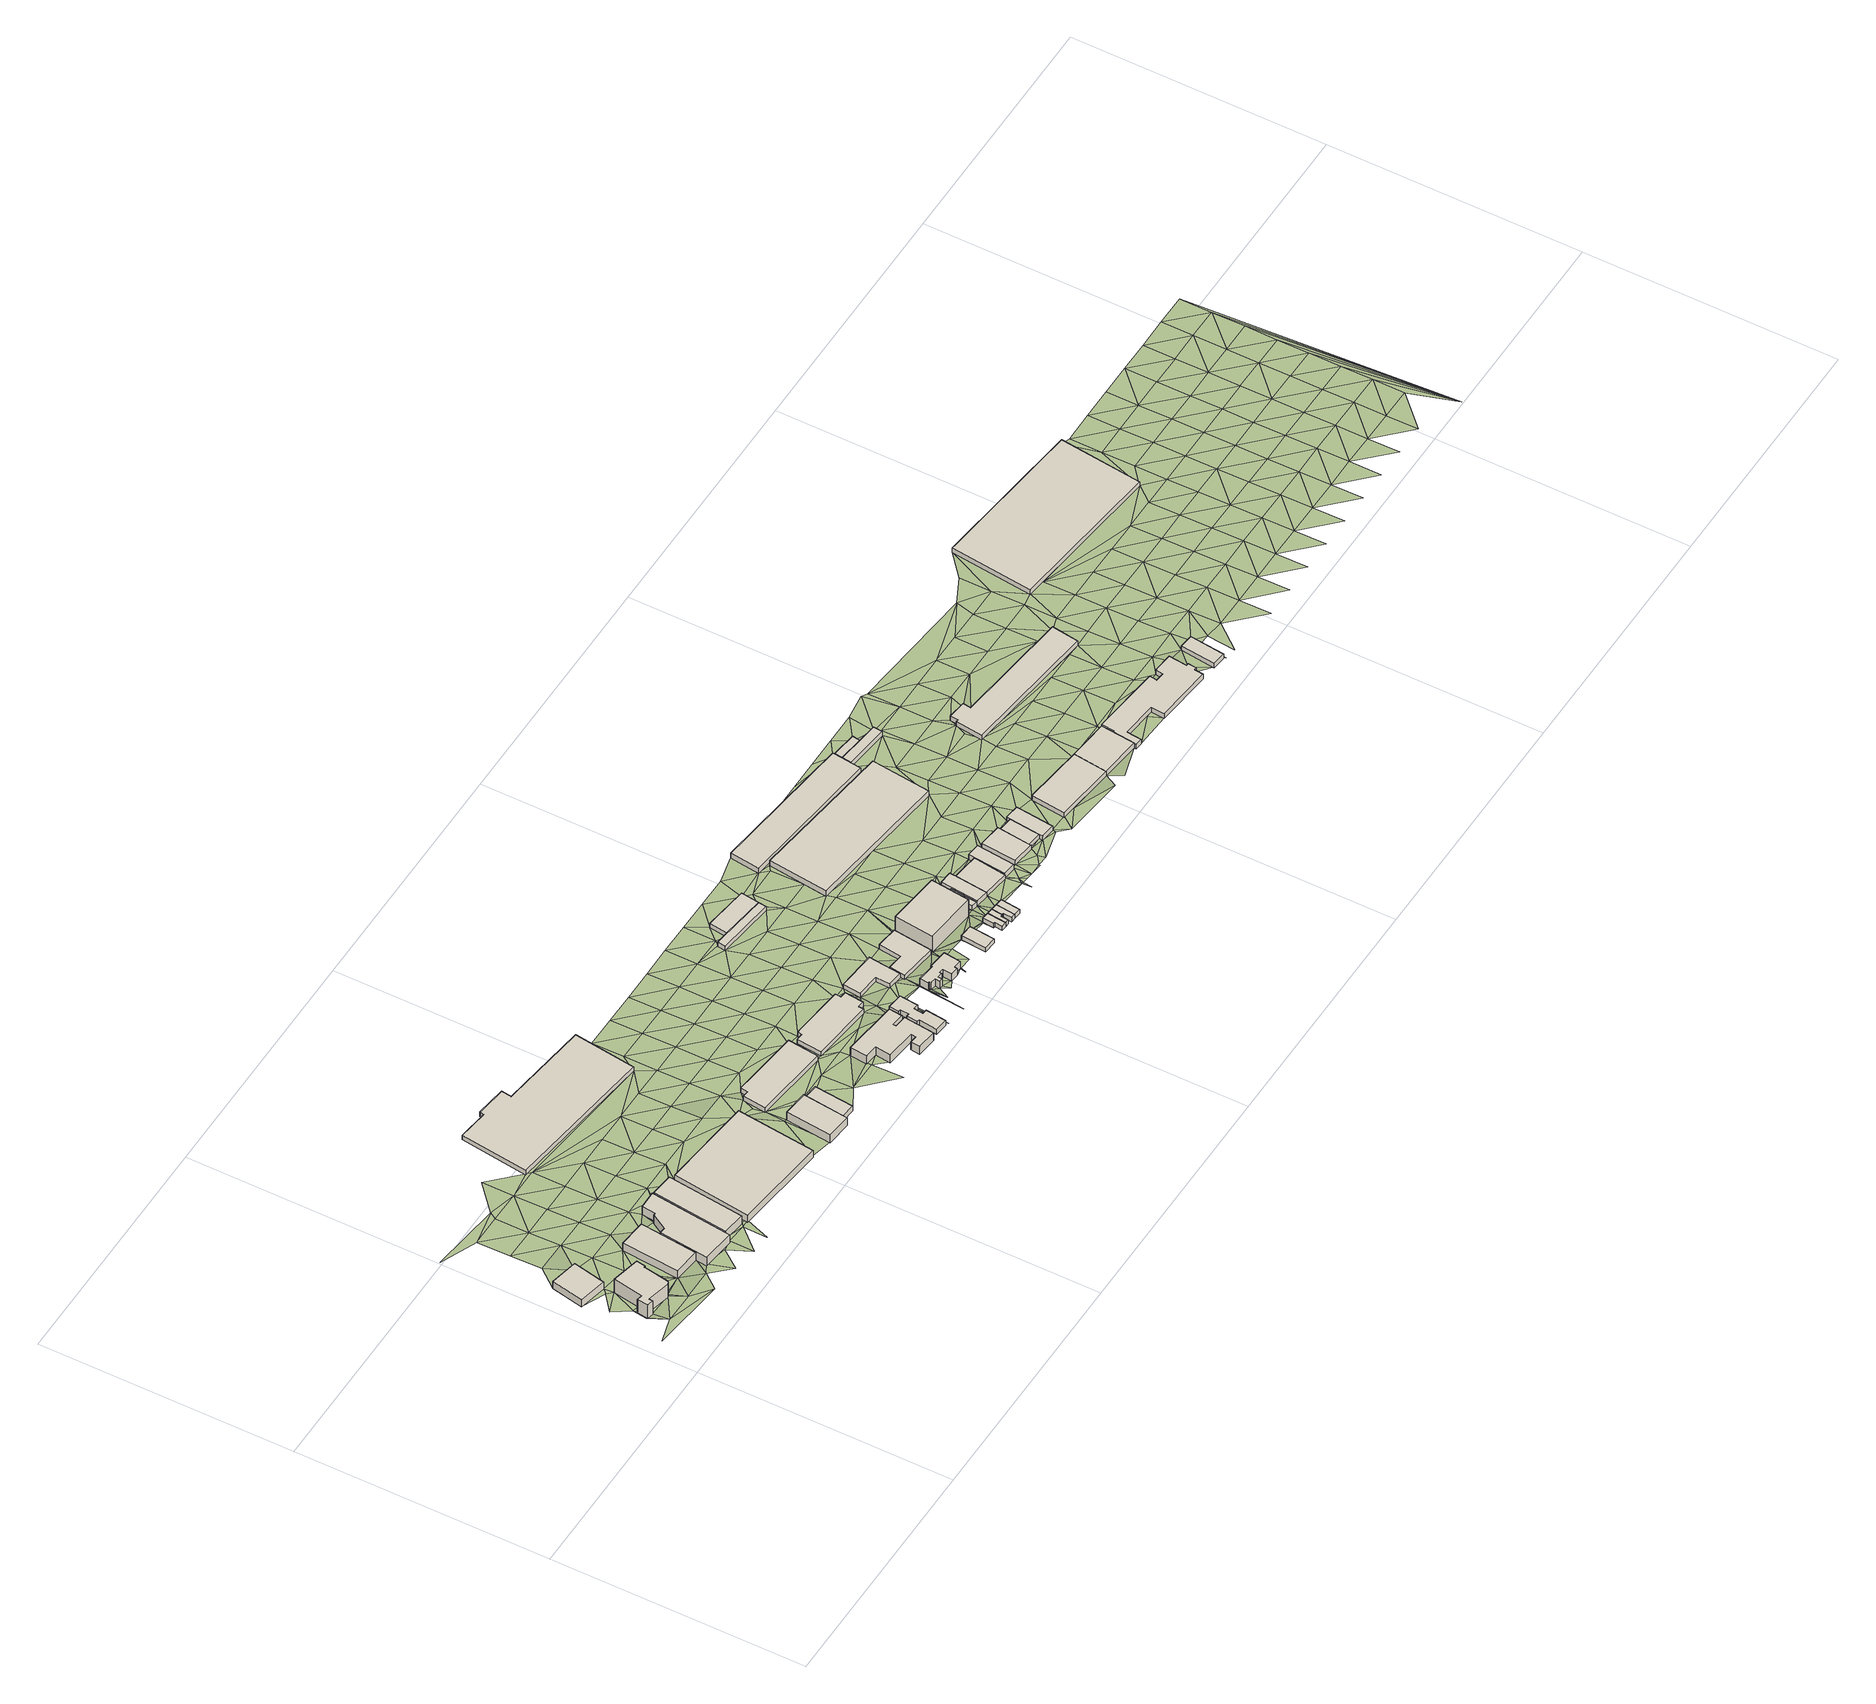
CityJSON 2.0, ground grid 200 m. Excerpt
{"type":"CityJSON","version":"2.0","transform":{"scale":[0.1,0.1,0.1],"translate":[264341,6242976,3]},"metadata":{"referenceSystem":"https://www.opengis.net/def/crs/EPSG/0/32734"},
"CityObjects":{
"building1":{"type":"Building","attributes":{"address":"6 Treaty Road Woodstock Cape Town","building":"industrial","building:levels":"2","footprint":{"type":"Polygon"},"plus_code":"CQX7XRXQ+XFV","ground_height":6.21,"building_height":6.9,"roof_height":13.11},"geometry":[{"type":"Solid","lod":"1","boundaries":[[[[0,1,2,3]],[[1,4,5,2]],[[4,6,7,5]],[[6,0,3,7]],[[3,2,5,7]],[[6,4,1,0]]]]}]},
"building2":{"type":"Building","attributes":{"address":"203 Albert Road Woodstock Cape Town","building":"commercial","building:levels":"4","footprint":{"type":"Polygon"},"plus_code":"CRX4XRXF+X6R","ground_height":7.03,"building_height":12.5,"roof_height":19.53},"geometry":[{"type":"Solid","lod":"1","boundaries":[[[[8,9,10,11]],[[9,12,13,10]],[[12,14,15,13]],[[14,16,17,15]],[[16,18,19,17]],[[18,20,21,19]],[[20,22,23,21]],[[22,24,25,23]],[[24,26,27,25]],[[26,28,29,27]],[[28,30,31,29]],[[30,32,33,31]],[[32,8,11,33]],[[11,10,13,15,17,19,21,23,25,27,29,31,33]],[[32,30,28,26,24,22,20,18,16,14,12,9,8]]]]}]},
"building3":{"type":"Building","attributes":{"address":"211 Albert Road Woodstock Cape Town","building":"retail","building:levels":"2","footprint":{"type":"Polygon"},"plus_code":"C2X2X4XM+X3W","ground_height":6.89,"building_height":6.9,"roof_height":13.79},"geometry":[{"type":"Solid","lod":"1","boundaries":[[[[34,35,36,37]],[[35,38,39,36]],[[38,40,41,39]],[[40,34,37,41]],[[37,36,39,41]],[[40,38,35,34]]]]}]},
"building4":{"type":"Building","attributes":{"address":"213 Albert Road Woodstock Cape Town","building":"industrial","building:levels":"2","footprint":{"type":"Polygon"},"plus_code":"C3X5XGXV+XHW","ground_height":6.78,"building_height":6.9,"roof_height":13.68},"geometry":[{"type":"Solid","lod":"1","boundaries":[[[[42,43,44,45]],[[43,46,47,44]],[[46,48,49,47]],[[48,50,51,49]],[[50,52,53,51]],[[52,54,55,53]],[[54,56,57,55]],[[56,42,45,57]],[[45,44,47,49,51,53,55,57]],[[56,54,52,50,48,46,43,42]]]]}]},
"building5":{"type":"Building","attributes":{"address":"217 Albert Road Woodstock Cape Town","building":"industrial","building:levels":"2","footprint":{"type":"Polygon"},"plus_code":"C4X9XWXW+XFW","ground_height":6.93,"building_height":6.9,"roof_height":13.83},"geometry":[{"type":"Solid","lod":"1","boundaries":[[[[58,59,60,61]],[[59,62,63,60]],[[62,64,65,63]],[[64,58,61,65]],[[61,60,63,65]],[[64,62,59,58]]]]}]},
"building6":{"type":"Building","attributes":{"address":"Woodstock Cape Town","building":"industrial","building:levels":"1.5","footprint":{"type":"Polygon"},"plus_code":"C6XVXRXG+XFW","ground_height":6.84,"building_height":5.5,"roof_height":12.34},"geometry":[{"type":"Solid","lod":"1","boundaries":[[[[66,67,68,69]],[[67,70,71,68]],[[70,72,73,71]],[[72,66,69,73]],[[69,68,71,73]],[[72,70,67,66]]]]}]},
"building7":{"type":"Building","attributes":{"building":"industrial","building:levels":"1","footprint":{"type":"Polygon"},"plus_code":"C6X6XXX2+XQX","ground_height":3.64,"building_height":4.1,"roof_height":7.74},"geometry":[{"type":"Solid","lod":"1","boundaries":[[[[74,75,76,77]],[[75,78,79,76]],[[78,80,81,79]],[[80,82,83,81]],[[82,84,85,83]],[[84,86,87,85]],[[86,88,89,87]],[[88,74,77,89]],[[77,76,79,81,83,85,87,89]],[[88,86,84,82,80,78,75,74]]]]}]},
"building8":{"type":"Building","attributes":{"address":"259 Albert Road Woodstock Cape Town","building":"commercial","building:levels":"2","footprint":{"type":"Polygon"},"plus_code":"C9XXXXX8+X9X","ground_height":7.15,"building_height":6.9,"roof_height":14.05},"geometry":[{"type":"Solid","lod":"1","boundaries":[[[[90,91,92,93]],[[91,94,95,92]],[[94,96,97,95]],[[96,90,93,97]],[[93,92,95,97]],[[96,94,91,90]]]]}]},
"building9":{"type":"Building","attributes":{"address":"265 Albert Road Woodstock Cape Town","building":"industrial","building:levels":"1","footprint":{"type":"Polygon"},"plus_code":"CCXVX3XX+XVV","ground_height":7.05,"building_height":4.1,"roof_height":11.15},"geometry":[{"type":"Solid","lod":"1","boundaries":[[[[98,99,100,101]],[[99,102,103,100]],[[102,104,105,103]],[[104,98,101,105]],[[101,100,103,105]],[[104,102,99,98]]]]}]},
"building10":{"type":"Building","attributes":{"address":"2 Strand Street Woodstock Cape Town","building":"industrial","building:levels":"1","footprint":{"type":"Polygon"},"plus_code":"CFX4XWXG+XWW","ground_height":5.42,"building_height":4.1,"roof_height":9.52},"geometry":[{"type":"Solid","lod":"1","boundaries":[[[[106,107,108,109]],[[107,110,111,108]],[[110,112,113,111]],[[112,114,115,113]],[[114,116,117,115]],[[116,106,109,117]],[[109,108,111,113,115,117]],[[116,114,112,110,107,106]]]]}]},
"building11":{"type":"Building","attributes":{"address":"281 Albert Road Woodstock Cape Town","building":"office","building:levels":"2","footprint":{"type":"Polygon"},"plus_code":"CJXGXJXG+XCW","ground_height":6.93,"building_height":6.9,"roof_height":13.83},"geometry":[{"type":"Solid","lod":"1","boundaries":[[[[118,119,120,121]],[[119,122,123,120]],[[122,124,125,123]],[[124,126,127,125]],[[126,128,129,127]],[[128,130,131,129]],[[130,132,133,131]],[[132,134,135,133]],[[134,136,137,135]],[[136,138,139,137]],[[138,140,141,139]],[[140,142,143,141]],[[142,144,145,143]],[[144,118,121,145]],[[121,120,123,125,127,129,131,133,135,137,139,141,143,145]],[[144,142,140,138,136,134,132,130,128,126,124,122,119,118]]]]}]},
"building12":{"type":"Building","attributes":{"address":"Bromwell Street Woodstock Cape Town","building":"industrial","building:levels":"1","footprint":{"type":"Polygon"},"plus_code":"CJX5XGXH+XGV","ground_height":5.39,"building_height":4.1,"roof_height":9.49},"geometry":[{"type":"Solid","lod":"1","boundaries":[[[[146,147,148,149]],[[147,150,151,148]],[[150,152,153,151]],[[152,154,155,153]],[[154,156,157,155]],[[156,158,159,157]],[[158,160,161,159]],[[160,162,163,161]],[[162,164,165,163]],[[164,146,149,165]],[[149,148,151,153,155,157,159,161,163,165]],[[164,162,160,158,156,154,152,150,147,146]]]]}]},
"building13":{"type":"Building","attributes":{"address":"297 Albert Road Woodstock Cape Town","building":"commercial","building:levels":"1","footprint":{"type":"Polygon"},"plus_code":"CMXRX2XW+XGW","ground_height":6.76,"building_height":4.1,"roof_height":10.86},"geometry":[{"type":"Solid","lod":"1","boundaries":[[[[166,167,168,169]],[[167,170,171,168]],[[170,172,173,171]],[[172,174,175,173]],[[174,176,177,175]],[[176,178,179,177]],[[178,180,181,179]],[[180,182,183,181]],[[182,184,185,183]],[[184,186,187,185]],[[186,188,189,187]],[[188,190,191,189]],[[190,192,193,191]],[[192,166,169,193]],[[169,168,171,173,175,177,179,181,183,185,187,189,191,193]],[[192,190,188,186,184,182,180,178,176,174,172,170,167,166]]]]}]},
"building14":{"type":"Building","attributes":{"address":"Bromwell Street Woodstock Cape Town","building":"industrial","building:levels":"1","footprint":{"type":"Polygon"},"plus_code":"CPXRX5X4+X9W","ground_height":5.14,"building_height":4.1,"roof_height":9.24},"geometry":[{"type":"Solid","lod":"1","boundaries":[[[[194,195,196,197]],[[195,198,199,196]],[[198,200,201,199]],[[200,202,203,201]],[[202,204,205,203]],[[204,206,207,205]],[[206,194,197,207]],[[197,196,199,201,203,205,207]],[[206,204,202,200,198,195,194]]]]}]},
"building15":{"type":"Building","attributes":{"address":"38 Bromwell Street Woodstock Cape Town","building":"retail","building:levels":"2","footprint":{"type":"Polygon"},"plus_code":"CQXXXMX7+XJX","ground_height":6.64,"building_height":6.9,"roof_height":13.54},"geometry":[{"type":"Solid","lod":"1","boundaries":[[[[208,209,210,211]],[[209,212,213,210]],[[212,214,215,213]],[[214,216,217,215]],[[216,218,219,217]],[[218,220,221,219]],[[220,222,223,221]],[[222,224,225,223]],[[224,226,227,225]],[[226,228,229,227]],[[228,230,231,229]],[[230,232,233,231]],[[232,234,235,233]],[[234,236,237,235]],[[236,238,239,237]],[[238,240,241,239]],[[240,242,243,241]],[[242,208,211,243]],[[211,210,213,215,217,219,221,223,225,227,229,231,233,235,237,239,241,243]],[[242,240,238,236,234,232,230,228,226,224,222,220,218,216,214,212,209,208]]]]}]},
"building16":{"type":"Building","attributes":{"address":"50 Woodstock Cape Town","building":"industrial","building:levels":"1","footprint":{"type":"Polygon"},"plus_code":"CRXFX8XG+XWV","ground_height":4.99,"building_height":4.1,"roof_height":9.09},"geometry":[{"type":"Solid","lod":"1","boundaries":[[[[244,245,246,247]],[[245,248,249,246]],[[248,250,251,249]],[[250,252,253,251]],[[252,254,255,253]],[[254,244,247,255]],[[247,246,249,251,253,255]],[[254,252,250,248,245,244]]]]}]},
"building17":{"type":"Building","attributes":{"building":"yes","building:levels":"1","footprint":{"type":"Polygon"},"plus_code":"CPXMX7XV+X6X","ground_height":3.18,"building_height":4.1,"roof_height":7.28},"geometry":[{"type":"Solid","lod":"1","boundaries":[[[[256,257,258,259]],[[257,260,261,258]],[[260,262,263,261]],[[262,264,265,263]],[[264,256,259,265]],[[259,258,261,263,265]],[[264,262,260,257,256]]]]}]},
"building18":{"type":"Building","attributes":{"building":"yes","building:levels":"1","footprint":{"type":"Polygon"},"plus_code":"CPXXXRXV+XPV","ground_height":3.18,"building_height":4.1,"roof_height":7.28},"geometry":[{"type":"Solid","lod":"1","boundaries":[[[[257,256,259,258]],[[256,266,267,259]],[[266,268,269,267]],[[268,257,258,269]],[[258,259,267,269]],[[268,266,256,257]]]]}]},
"building19":{"type":"Building","attributes":{"address":"46 Bromwell Street Woodstock Cape Town","building":"retail","building:levels":"1","footprint":{"type":"Polygon"},"plus_code":"CVXXXRXJ+XXR","ground_height":6.71,"building_height":4.1,"roof_height":10.81},"geometry":[{"type":"Solid","lod":"1","boundaries":[[[[270,271,272,273]],[[271,274,275,272]],[[274,276,277,275]],[[276,270,273,277]],[[273,272,275,277]],[[276,274,271,270]]]]}]},
"building20":{"type":"Building","attributes":{"address":"The Hub 52 Strand Street Woodstock Cape Town","building":"apartments","building:levels":"5","building:flats":"105","footprint":{"type":"Polygon"},"plus_code":"CVXXX4XX+XCX","ground_height":5.92,"building_height":15.3,"roof_height":21.22},"geometry":[{"type":"Solid","lod":"1","boundaries":[[[[278,279,280,281]],[[279,282,283,280]],[[282,284,285,283]],[[284,278,281,285]],[[281,280,283,285]],[[284,282,279,278]]]]}]},
"building21":{"type":"Building","attributes":{"address":"52 Bromwell Street Woodstock Cape Town","building":"house","building:levels":"1","footprint":{"type":"Polygon"},"plus_code":"C2XXX5X4+X2X","ground_height":6.85,"building_height":4.1,"roof_height":10.95},"geometry":[{"type":"Solid","lod":"1","boundaries":[[[[286,287,288,289]],[[287,290,291,288]],[[290,292,293,291]],[[292,294,295,293]],[[294,296,297,295]],[[296,286,289,297]],[[289,288,291,293,295,297]],[[296,294,292,290,287,286]]]]}]},
"building22":{"type":"Building","attributes":{"address":"54 Bromwell Street Woodstock Cape Town","building":"house","building:levels":"1","footprint":{"type":"Polygon"},"plus_code":"C3X6X5X8+XRV","ground_height":6.85,"building_height":4.1,"roof_height":10.95},"geometry":[{"type":"Solid","lod":"1","boundaries":[[[[286,296,297,289]],[[296,298,299,297]],[[298,300,301,299]],[[300,302,303,301]],[[302,304,305,303]],[[304,286,289,305]],[[289,297,299,301,303,305]],[[304,302,300,298,296,286]]]]}]},
"building23":{"type":"Building","attributes":{"address":"56 Bromwell Street Woodstock Cape Town","building":"house","building:levels":"1","footprint":{"type":"Polygon"},"plus_code":"C3XFX4XP+XGR","ground_height":6.94,"building_height":4.1,"roof_height":11.04},"geometry":[{"type":"Solid","lod":"1","boundaries":[[[[304,302,303,306,307,305]],[[302,308,309,306,303]],[[308,310,311,309]],[[310,312,313,311]],[[312,314,315,313]],[[314,304,305,307,315]],[[307,306,309,311,313,315]],[[314,312,310,308,302,304]]]]}]},
"building24":{"type":"Building","attributes":{"address":"58 Bromwell Street Woodstock Cape Town","building":"house","building:levels":"1","footprint":{"type":"Polygon"},"plus_code":"C3XPX4XW+XFR","ground_height":6.94,"building_height":4.1,"roof_height":11.04},"geometry":[{"type":"Solid","lod":"1","boundaries":[[[[316,317,313,315]],[[317,318,319,313]],[[318,320,321,319]],[[320,316,315,321]],[[315,313,319,321]],[[320,318,317,316]]]]}]},
"building25":{"type":"Building","attributes":{"address":"68 Strand Street Woodstock Cape Town","building":"industrial","building:levels":"1","footprint":{"type":"Polygon"},"plus_code":"C3X7X5X4+XCV","ground_height":6.18,"building_height":4.1,"roof_height":10.28},"geometry":[{"type":"Solid","lod":"1","boundaries":[[[[322,323,324,325]],[[323,326,327,324]],[[326,328,329,327]],[[328,330,331,329]],[[330,332,333,331]],[[332,322,325,333]],[[325,324,327,329,331,333]],[[332,330,328,326,323,322]]]]}]},
"building26":{"type":"Building","attributes":{"address":"74 Strand Street Woodstock Cape Town","building":"industrial","building:levels":"1","footprint":{"type":"Polygon"},"plus_code":"C3XQXHX6+X2V","ground_height":6.14,"building_height":4.1,"roof_height":10.24},"geometry":[{"type":"Solid","lod":"1","boundaries":[[[[334,335,336,337]],[[335,338,339,336]],[[338,340,341,339]],[[340,342,343,341]],[[342,334,337,343]],[[337,336,339,341,343]],[[342,340,338,335,334]]]]}]},
"building27":{"type":"Building","attributes":{"address":"76 Strand Street Woodstock Cape Town","building":"industrial","building:levels":"1","footprint":{"type":"Polygon"},"plus_code":"C4XHX2XC+XQV","ground_height":6.14,"building_height":4.1,"roof_height":10.24},"geometry":[{"type":"Solid","lod":"1","boundaries":[[[[344,345,343,337]],[[345,346,347,343]],[[346,348,349,347]],[[348,344,337,349]],[[337,343,347,349]],[[348,346,345,344]]]]}]},
"building28":{"type":"Building","attributes":{"address":"80 Strand Street Woodstock Cape Town","building":"industrial","building:levels":"1","footprint":{"type":"Polygon"},"plus_code":"C5X9X5X6+XGR","ground_height":6.37,"building_height":4.1,"roof_height":10.47},"geometry":[{"type":"Solid","lod":"1","boundaries":[[[[350,351,352,353]],[[351,354,355,352]],[[354,356,357,355]],[[356,350,353,357]],[[353,352,355,357]],[[356,354,351,350]]]]}]},
"building29":{"type":"Building","attributes":{"building":"yes","building:levels":"1","footprint":{"type":"Polygon"},"plus_code":"C4X9XMXQ+XGV","ground_height":4.57,"building_height":4.1,"roof_height":8.67},"geometry":[{"type":"Solid","lod":"1","boundaries":[[[[358,359,360,361]],[[359,362,363,360]],[[362,364,365,363]],[[364,358,361,365]],[[361,360,363,365]],[[364,362,359,358]]]]}]},
"building30":{"type":"Building","attributes":{"building":"yes","building:levels":"1","footprint":{"type":"Polygon"},"plus_code":"C4X4X9XR+X3V","ground_height":3.98,"building_height":4.1,"roof_height":8.08},"geometry":[{"type":"Solid","lod":"1","boundaries":[[[[366,367,368,369]],[[367,370,371,368]],[[370,372,373,371]],[[372,374,375,373]],[[374,376,377,375]],[[376,378,379,377]],[[378,366,369,379]],[[369,368,371,373,375,377,379]],[[378,376,374,372,370,367,366]]]]}]},
"building31":{"type":"Building","attributes":{"address":"77 Bromwell Street Woodstock Cape Town","building":"industrial","building:levels":"1","footprint":{"type":"Polygon"},"plus_code":"C6X6X8XP+XRX","ground_height":6.5,"building_height":4.1,"roof_height":10.6},"geometry":[{"type":"Solid","lod":"1","boundaries":[[[[380,381,382,383]],[[381,384,385,382]],[[384,386,387,385]],[[386,388,389,387]],[[388,390,391,389]],[[390,380,383,391]],[[383,382,385,387,389,391]],[[390,388,386,384,381,380]]]]}]},
"building32":{"type":"Building","attributes":{"address":"88 Strand Street Woodstock Cape Town","building":"yes","building:levels":"1","footprint":{"type":"Polygon"},"plus_code":"C6XXX2XV+XCV","ground_height":6.5,"building_height":4.1,"roof_height":10.6},"geometry":[{"type":"Solid","lod":"1","boundaries":[[[[392,380,383,393]],[[380,390,391,383]],[[390,394,395,391]],[[394,392,393,395]],[[393,383,391,395]],[[394,390,380,392]]]]}]},
"building33":{"type":"Building","attributes":{"address":"85 Bromwell Street Woodstock Cape Town","building":"industrial","building:levels":"1","footprint":{"type":"Polygon"},"plus_code":"C7XGXCX9+XGR","ground_height":6.7,"building_height":4.1,"roof_height":10.8},"geometry":[{"type":"Solid","lod":"1","boundaries":[[[[396,397,395,398,399,393]],[[397,400,401,398,395]],[[400,402,403,401]],[[402,404,405,403]],[[404,406,407,405]],[[406,396,393,399,407]],[[399,398,401,403,405,407]],[[406,404,402,400,397,396]]]]}]},
"building34":{"type":"Building","attributes":{"address":"107 Bromwell Street Woodstock Cape Town","building":"industrial","building:levels":"1","footprint":{"type":"Polygon"},"plus_code":"C9XPX8XC+XGX","ground_height":6.7,"building_height":4.1,"roof_height":10.8},"geometry":[{"type":"Solid","lod":"1","boundaries":[[[[408,409,410,411]],[[409,412,413,410]],[[412,414,415,413]],[[414,408,411,415]],[[411,410,413,415]],[[414,412,409,408]]]]}]},
"building35":{"type":"Building","attributes":{"building":"yes","building:levels":"1","footprint":{"type":"Polygon"},"plus_code":"C7XGXMXQ+XPR","ground_height":4.36,"building_height":4.1,"roof_height":8.46},"geometry":[{"type":"Solid","lod":"1","boundaries":[[[[416,417,368,418,419,371]],[[417,420,421,418,368]],[[420,422,423,421]],[[422,416,371,419,423]],[[419,418,421,423]],[[422,420,417,416]]]]}]},
"building36":{"type":"Building","attributes":{"building":"yes","building:levels":"1","footprint":{"type":"Polygon"},"plus_code":"C7XVXHXJ+X4V","ground_height":4.36,"building_height":4.1,"roof_height":8.46},"geometry":[{"type":"Solid","lod":"1","boundaries":[[[[424,425,369,426,418,368]],[[425,427,428,426,369]],[[427,429,430,428]],[[429,431,421,430]],[[431,424,368,418,421]],[[418,426,428,430,421]],[[431,429,427,425,424]]]]}]},
"building37":{"type":"Building","attributes":{"address":"107A Bromwell Street Woodstock Cape Town","building":"industrial","building:levels":"1","footprint":{"type":"Polygon"},"plus_code":"CFXMXHXJ+XVW","ground_height":6.89,"building_height":4.1,"roof_height":10.99},"geometry":[{"type":"Solid","lod":"1","boundaries":[[[[432,433,411,434,435,410]],[[433,436,437,438,434,411]],[[436,439,440,441,438,437]],[[439,442,443,441,440]],[[442,432,410,435,443]],[[435,434,438,441,443]],[[442,439,436,433,432]]]]}]},
"building38":{"type":"Building","attributes":{"building":"industrial","building:levels":"1","footprint":{"type":"Polygon"},"plus_code":"CHX2XCXP+XRR","ground_height":4.94,"building_height":4.1,"roof_height":9.04},"geometry":[{"type":"Solid","lod":"1","boundaries":[[[[444,445,446,447]],[[445,448,449,446]],[[448,450,451,449]],[[450,452,453,451]],[[452,454,455,453]],[[454,456,457,455]],[[456,458,459,457]],[[458,444,447,459]],[[447,446,449,451,453,455,457,459]],[[458,456,454,452,450,448,445,444]]]]}]},
"building39":{"type":"Building","attributes":{"address":"109 Bromwell Street Woodstock Cape Town","building":"industrial","building:levels":"1","footprint":{"type":"Polygon"},"plus_code":"CJXFXXXJ+XFW","ground_height":6.51,"building_height":4.1,"roof_height":10.61},"geometry":[{"type":"Solid","lod":"1","boundaries":[[[[460,461,437,440]],[[461,462,463,437]],[[462,464,465,463]],[[464,466,467,465]],[[466,468,469,467]],[[468,470,471,469]],[[470,472,473,471]],[[472,474,475,473]],[[474,476,477,475]],[[476,478,479,477]],[[478,480,481,479]],[[480,482,483,481]],[[482,484,485,483]],[[484,486,487,485]],[[486,488,489,487]],[[488,490,491,489]],[[490,492,493,491]],[[492,494,495,493]],[[494,460,440,495]],[[440,437,463,465,467,469,471,473,475,477,479,481,483,485,487,489,491,493,495]],[[494,492,490,488,486,484,482,480,478,476,474,472,470,468,466,464,462,461,460]]]]}]},
"building40":{"type":"Building","attributes":{"address":"Strand Street Woodstock Cape Town","building":"industrial","building:levels":"1","footprint":{"type":"Polygon"},"plus_code":"CQX8XPXH+X9R","ground_height":6.56,"building_height":4.1,"roof_height":10.66},"geometry":[{"type":"Solid","lod":"1","boundaries":[[[[496,497,498,499]],[[497,500,501,498]],[[500,502,503,501]],[[502,496,499,503]],[[499,498,501,503]],[[502,500,497,496]]]]}]},
"building41":{"type":"Building","attributes":{"building":"yes","building:levels":"1","footprint":{"type":"Polygon"},"plus_code":"C2X6XVXH+XXX","ground_height":3.74,"building_height":4.1,"roof_height":7.84},"geometry":[{"type":"Solid","lod":"1","boundaries":[[[[504,505,506,507]],[[505,508,509,506]],[[508,510,511,509]],[[510,504,507,511]],[[507,506,509,511]],[[510,508,505,504]]]]}]},
"terrain1":{"type":"TINRelief","geometry":[{"type":"CompositeSurface","lod":"1","boundaries":[[[512,513,514]],[[513,512,515]],[[514,516,512]],[[515,517,513]],[[515,518,517]],[[514,519,520]],[[521,518,515]],[[522,517,8]],[[516,514,523]],[[517,518,8]],[[524,516,523]],[[525,522,8]],[[521,8,518]],[[526,527,525]],[[528,523,514]],[[8,526,525]],[[514,520,528]],[[529,523,528]],[[528,530,529]],[[531,532,0]],[[526,8,533]],[[534,530,528]],[[535,530,534]],[[535,536,537]],[[32,533,8]],[[536,535,534]],[[538,0,526]],[[537,536,539]],[[538,526,533]],[[539,536,534]],[[520,540,528]],[[539,534,32]],[[540,534,528]],[[541,531,0]],[[542,531,541]],[[538,541,0]],[[38,533,32]],[[38,32,534]],[[543,544,545]],[[542,546,544]],[[533,38,538]],[[547,534,540]],[[546,542,541]],[[548,549,540]],[[547,540,549]],[[541,538,550]],[[546,551,544]],[[538,38,550]],[[551,545,544]],[[552,549,548]],[[549,553,547]],[[546,541,554]],[[550,554,541]],[[35,550,38]],[[553,35,547]],[[552,555,549]],[[551,546,556]],[[557,546,554]],[[558,35,553]],[[559,555,552]],[[545,551,556]],[[546,557,556]],[[550,560,554]],[[35,560,550]],[[558,561,35]],[[555,559,562]],[[35,561,46]],[[555,562,563]],[[557,554,564]],[[545,556,565]],[[46,560,35]],[[46,561,566]],[[564,554,560]],[[567,555,563]],[[563,562,568]],[[557,569,556]],[[562,570,571]],[[564,569,557]],[[560,46,567]],[[62,567,563]],[[571,568,562]],[[565,556,572]],[[573,564,560]],[[569,574,556]],[[573,560,567]],[[556,574,572]],[[568,571,575]],[[567,62,573]],[[569,564,576]],[[577,564,573]],[[59,573,62]],[[568,575,59]],[[574,569,576]],[[564,577,576]],[[573,59,578]],[[578,577,573]],[[575,578,59]],[[576,579,574]],[[577,580,576]],[[577,578,580]],[[575,581,578]],[[576,580,579]],[[574,579,582]],[[574,583,572]],[[578,581,580]],[[579,580,582]],[[580,581,584]],[[575,72,581]],[[580,584,582]],[[583,574,582]],[[581,585,584]],[[584,586,582]],[[585,581,72]],[[587,588,589]],[[584,585,586]],[[587,72,588]],[[590,582,586]],[[587,589,591]],[[72,592,585]],[[586,585,592]],[[72,587,593]],[[591,593,587]],[[590,583,582]],[[72,593,594]],[[72,594,595]],[[596,590,586]],[[72,595,592]],[[593,595,594]],[[94,593,591]],[[596,586,592]],[[94,597,598]],[[110,592,595]],[[599,593,94]],[[102,94,598]],[[110,595,600]],[[590,596,601]],[[583,590,601]],[[599,94,102]],[[592,110,602]],[[596,592,602]],[[599,102,99]],[[601,603,583]],[[599,604,593]],[[605,99,606]],[[601,596,607]],[[99,608,599]],[[603,609,583]],[[602,607,596]],[[80,583,609]],[[610,603,601]],[[99,605,608]],[[607,610,601]],[[611,602,110]],[[608,604,599]],[[603,612,609]],[[602,613,607]],[[603,610,612]],[[605,130,608]],[[614,615,605]],[[610,607,616]],[[605,615,617]],[[609,612,618]],[[611,613,602]],[[130,605,617]],[[613,616,607]],[[608,619,604]],[[610,620,612]],[[608,130,619]],[[620,610,616]],[[621,604,619]],[[604,621,152]],[[615,622,617]],[[604,152,611]],[[622,615,623]],[[618,612,624]],[[613,625,616]],[[613,611,625]],[[620,624,612]],[[152,147,611]],[[150,147,152]],[[626,621,619]],[[619,130,626]],[[611,147,625]],[[620,616,627]],[[624,628,618]],[[616,625,627]],[[620,629,624]],[[620,627,629]],[[630,621,626]],[[625,147,631]],[[632,626,130]],[[628,624,633]],[[627,625,631]],[[633,624,629]],[[634,635,636]],[[627,637,629]],[[631,147,146]],[[636,638,634]],[[639,628,633]],[[632,630,626]],[[627,631,637]],[[636,640,641]],[[641,638,636]],[[642,638,641]],[[638,642,632]],[[643,633,629]],[[644,642,641]],[[645,642,644]],[[178,632,642]],[[643,629,637]],[[630,646,647]],[[648,630,632]],[[178,648,632]],[[646,630,648]],[[649,650,651]],[[639,633,652]],[[649,653,650]],[[637,631,654]],[[646,648,655]],[[146,164,162]],[[653,656,657]],[[648,178,176]],[[633,643,652]],[[631,146,654]],[[655,162,646]],[[146,162,658]],[[162,655,658]],[[176,653,657]],[[146,658,659]],[[660,643,637]],[[659,658,655]],[[648,661,655]],[[146,659,654]],[[661,648,176]],[[652,662,639]],[[637,654,660]],[[663,176,657]],[[664,652,643]],[[655,661,665]],[[661,176,666]],[[643,660,667]],[[663,668,209]],[[666,176,663]],[[214,209,669]],[[667,664,643]],[[654,659,670]],[[214,669,218]],[[212,209,214]],[[671,662,652]],[[208,663,209]],[[666,672,661]],[[664,673,652]],[[654,670,660]],[[216,214,218]],[[666,663,674]],[[663,208,674]],[[220,218,675]],[[673,671,652]],[[672,666,674]],[[675,230,220]],[[220,224,222]],[[659,195,670]],[[208,240,674]],[[672,674,676]],[[230,224,220]],[[667,660,677]],[[676,678,672]],[[662,671,679]],[[242,240,208]],[[226,224,228]],[[228,224,230]],[[670,677,660]],[[676,195,678]],[[671,673,680]],[[667,681,664]],[[195,676,682]],[[683,674,240]],[[684,671,680]],[[234,232,236]],[[681,667,677]],[[671,684,679]],[[236,685,686]],[[682,248,195]],[[195,687,670]],[[236,686,238]],[[683,240,238]],[[677,670,687]],[[688,664,681]],[[686,689,238]],[[687,195,248]],[[684,690,679]],[[238,691,683]],[[692,681,677]],[[689,693,238]],[[691,238,693]],[[677,687,692]],[[683,691,694]],[[694,687,248]],[[691,693,695]],[[690,684,266]],[[691,282,694]],[[696,681,692]],[[688,681,696]],[[695,276,691]],[[697,276,695]],[[698,687,694]],[[687,698,692]],[[696,256,688]],[[694,282,698]],[[699,691,276]],[[696,700,256]],[[282,701,698]],[[702,703,704]],[[256,700,266]],[[266,705,690]],[[696,692,706]],[[692,698,707]],[[703,699,276]],[[702,708,703]],[[706,692,707]],[[709,701,282]],[[700,696,710]],[[287,703,708]],[[698,701,711]],[[712,266,700]],[[287,699,703]],[[710,696,706]],[[290,287,708]],[[705,266,712]],[[699,287,286]],[[698,713,707]],[[701,709,711]],[[700,710,714]],[[286,715,699]],[[700,714,712]],[[699,715,716]],[[713,698,711]],[[717,699,716]],[[718,719,286]],[[719,715,286]],[[720,716,715]],[[721,706,707]],[[358,710,706]],[[374,705,712]],[[709,699,717]],[[719,718,722]],[[718,316,722]],[[721,707,713]],[[710,358,714]],[[358,712,714]],[[722,332,719]],[[723,320,724]],[[722,316,725]],[[320,726,316]],[[717,338,709]],[[726,725,316]],[[726,320,723]],[[338,717,332]],[[711,709,727]],[[722,338,332]],[[727,713,711]],[[728,706,721]],[[709,338,727]],[[723,729,726]],[[730,721,713]],[[731,725,726]],[[727,730,713]],[[727,338,335]],[[726,729,731]],[[721,730,728]],[[729,732,733]],[[344,354,335]],[[729,733,734]],[[734,731,729]],[[735,727,335]],[[731,734,736]],[[734,733,737]],[[730,727,735]],[[738,731,736]],[[734,737,739]],[[734,740,736]],[[344,738,354]],[[734,739,740]],[[335,354,735]],[[741,712,358]],[[736,354,738]],[[728,730,742]],[[706,728,743]],[[739,744,740]],[[742,730,735]],[[739,745,744]],[[746,745,739]],[[740,744,384]],[[354,351,735]],[[747,744,745]],[[740,384,351]],[[748,747,745]],[[747,749,744]],[[750,735,351]],[[742,735,750]],[[351,384,750]],[[751,747,748]],[[743,728,742]],[[749,747,751]],[[749,752,753]],[[750,384,381]],[[750,754,742]],[[749,751,752]],[[751,748,755]],[[380,396,381]],[[754,743,742]],[[741,358,756]],[[757,751,755]],[[381,396,406]],[[381,758,750]],[[758,754,750]],[[759,757,755]],[[406,758,381]],[[760,761,762]],[[759,763,757]],[[404,758,406]],[[758,764,754]],[[754,764,743]],[[765,404,757]],[[757,763,765]],[[759,766,763]],[[767,761,760]],[[768,758,404]],[[769,743,764]],[[764,758,768]],[[404,765,768]],[[770,766,759]],[[743,769,771]],[[771,756,743]],[[741,756,425]],[[764,772,769]],[[773,763,766]],[[768,772,764]],[[767,760,774]],[[769,775,771]],[[760,416,422]],[[775,769,772]],[[768,765,776]],[[756,777,425]],[[756,771,777]],[[770,773,766]],[[774,760,422]],[[768,776,772]],[[778,771,775]],[[778,777,771]],[[765,409,776]],[[422,779,780]],[[775,772,781]],[[782,772,776]],[[774,422,783]],[[772,782,781]],[[777,778,784]],[[783,422,780]],[[778,775,785]],[[784,780,777]],[[775,781,786]],[[787,773,788]],[[778,789,784]],[[775,786,785]],[[776,790,782]],[[776,409,790]],[[780,784,791]],[[785,789,778]],[[785,786,781]],[[792,790,409]],[[783,780,793]],[[781,782,794]],[[789,791,784]],[[790,794,782]],[[442,792,409]],[[793,780,791]],[[785,795,789]],[[795,785,796]],[[797,790,792]],[[798,789,795]],[[442,797,792]],[[798,791,789]],[[791,799,793]],[[781,794,800]],[[794,790,801]],[[802,803,442]],[[795,804,798]],[[790,797,801]],[[442,803,805]],[[805,797,442]],[[799,791,806]],[[807,808,809]],[[798,806,791]],[[800,794,801]],[[810,804,811]],[[812,797,805]],[[800,813,781]],[[807,814,808]],[[798,804,810]],[[809,808,815]],[[801,797,816]],[[806,817,799]],[[806,798,810]],[[800,801,816]],[[816,797,812]],[[808,814,815]],[[813,818,781]],[[819,812,805]],[[817,806,810]],[[813,800,816]],[[810,811,820]],[[812,821,816]],[[818,822,781]],[[817,810,823]],[[819,821,812]],[[817,824,799]],[[813,816,825]],[[825,816,821]],[[820,811,445]],[[826,817,823]],[[820,823,810]],[[819,827,828]],[[819,829,821]],[[818,813,825]],[[829,819,828]],[[825,821,830]],[[821,829,830]],[[824,817,826]],[[826,823,831]],[[818,825,822]],[[823,820,831]],[[830,829,482]],[[832,833,834]],[[835,834,482]],[[830,836,825]],[[822,825,836]],[[482,834,502]],[[502,834,833]],[[826,831,837]],[[830,482,502]],[[831,820,445]],[[826,837,824]],[[838,822,836]],[[822,838,445]],[[830,839,836]],[[830,502,839]],[[831,445,840]],[[841,842,843]],[[445,838,844]],[[840,837,831]],[[500,845,841]],[[839,502,500]],[[841,843,500]],[[840,445,844]],[[838,836,846]],[[836,839,847]],[[500,843,848]],[[824,837,849]],[[844,838,846]],[[846,836,847]],[[840,849,837]],[[848,850,851]],[[852,840,844]],[[500,853,839]],[[500,848,853]],[[849,854,824]],[[847,839,853]],[[849,840,852]],[[844,846,855]],[[844,855,852]],[[851,853,848]],[[847,856,846]],[[856,847,853]],[[857,852,855]],[[849,852,858]],[[858,854,849]],[[855,846,859]],[[859,846,856]],[[860,853,851]],[[861,851,862]],[[855,863,857]],[[853,860,856]],[[863,855,859]],[[860,851,861]],[[859,856,864]],[[856,860,865]],[[863,866,857]],[[859,864,863]],[[856,865,864]],[[860,861,867]],[[861,868,869]],[[867,865,860]],[[852,857,870]],[[863,864,866]],[[867,861,869]],[[866,871,857]],[[865,872,864]],[[872,865,867]],[[873,866,864]],[[873,864,872]],[[874,867,869]],[[875,869,876]],[[872,867,874]],[[875,874,869]],[[871,866,873]],[[871,870,857]],[[877,873,872]],[[877,872,874]],[[871,873,878]],[[877,878,873]],[[874,875,879]],[[880,875,881]],[[879,877,874]],[[879,875,880]],[[878,882,871]],[[878,877,883]],[[882,870,871]],[[883,877,879]],[[884,882,878]],[[878,883,884]],[[879,880,885]],[[880,886,887]],[[870,882,888]],[[885,883,879]],[[888,882,884]],[[885,880,887]],[[884,883,889]],[[888,890,870]],[[883,885,891]],[[889,888,884]],[[870,890,892]],[[889,883,891]],[[870,892,510]],[[885,887,893]],[[894,887,895]],[[896,890,888]],[[891,885,893]],[[888,889,896]],[[893,887,894]],[[510,892,897]],[[890,898,892]],[[891,899,889]],[[890,896,898]],[[899,891,893]],[[900,897,892]],[[889,901,896]],[[900,892,898]],[[901,889,899]],[[893,894,902]],[[903,904,894]],[[896,905,898]],[[906,897,900]],[[899,893,902]],[[905,896,901]],[[902,894,904]],[[900,898,907]],[[901,899,908]],[[907,898,905]],[[902,908,899]],[[900,909,906]],[[905,901,910]],[[909,900,907]],[[901,908,910]],[[911,902,904]],[[904,912,913]],[[907,905,914]],[[915,906,909]],[[902,911,908]],[[910,914,905]],[[911,904,913]],[[909,907,916]],[[910,908,917]],[[914,916,907]],[[908,911,917]],[[918,914,910]],[[919,915,909]],[[916,920,909]],[[917,918,910]],[[911,913,921]],[[922,923,913]],[[909,920,919]],[[916,914,924]],[[921,917,911]],[[918,924,914]],[[921,913,923]],[[925,920,916]],[[918,917,926]],[[924,925,916]],[[926,917,921]],[[927,923,922]],[[920,928,919]],[[920,925,928]],[[924,918,929]],[[926,930,918]],[[921,923,931]],[[924,929,925]],[[918,930,929]],[[928,932,919]],[[931,926,921]],[[931,923,927]],[[933,930,926]],[[928,925,934]],[[925,929,935]],[[936,931,927]],[[926,931,933]],[[934,932,928]],[[934,925,935]],[[931,936,933]],[[930,937,929]],[[930,933,937]],[[933,936,937]],[[938,935,929]],[[939,932,934]],[[938,937,936]],[[938,929,937]],[[938,936,940]],[[934,935,941]],[[940,935,938]],[[940,936,941]],[[941,939,934]],[[941,935,940]],[[941,936,942]],[[939,941,942]]]}]}
},
"vertices":[
[384,1179,32],[166,1223,32],[166,1223,101],[384,1179,101],[113,966,32],[113,966,101],[331,921,32],[331,921,101],
[338,843,35],[297,605,35],[297,605,165],[338,843,165],[255,614,35],[255,614,165],[242,526,35],[242,526,165],[292,515,35],[292,515,165],[298,545,35],[298,545,165],[477,506,35],[477,506,165],[491,509,35],[491,509,165],[500,516,35],[500,516,165],[504,526,35],[504,526,165],[538,724,35],[538,724,165],[549,724,35],[549,724,165],[561,795,35],[561,795,165],
[874,513,33],[922,967,33],[922,967,108],[874,513,108],[705,987,33],[705,987,108],[664,535,33],[664,535,108],
[1133,397,26],[1207,1046,26],[1207,1046,107],[1133,397,107],[1066,1043,26],[1066,1043,107],[1053,935,26],[1053,935,107],[1033,936,26],[1033,936,107],[960,812,26],[960,812,107],[916,815,26],[916,815,107],[870,428,26],[870,428,107],
[1325,416,27],[1394,1020,27],[1394,1020,108],[1325,416,108],[1214,1040,27],[1214,1040,108],[1145,436,27],[1145,436,108],
[1437,1005,26],[1359,388,26],[1359,388,93],[1437,1005,93],[2104,306,26],[2104,306,93],[2173,929,26],[2173,929,93],
[1078,2457,4],[1009,1922,4],[1009,1922,47],[1078,2457,47],[2207,1769,4],[2207,1769,47],[2270,2257,4],[2270,2257,47],[1556,2349,4],[1556,2349,47],[1566,2429,4],[1566,2429,47],[1324,2460,4],[1324,2460,47],[1320,2426,4],[1320,2426,47],
[2272,270,32],[2469,249,32],[2469,249,110],[2272,270,110],[2508,611,32],[2508,611,110],[2310,632,32],[2310,632,110],
[2604,285,32],[2634,594,32],[2634,594,82],[2604,285,82],[2518,606,32],[2518,606,82],[2488,296,32],[2488,296,82],
[2904,730,20],[2931,974,20],[2931,974,65],[2904,730,65],[2385,1035,20],[2385,1035,65],[2378,975,20],[2378,975,65],[2328,981,20],[2328,981,65],[2307,797,20],[2307,797,65],
[3445,139,31],[3472,380,31],[3472,380,108],[3445,139,108],[3375,390,31],[3375,390,108],[3378,414,31],[3378,414,108],[3476,403,31],[3476,403,108],[3488,509,31],[3488,509,108],[3046,558,31],[3046,558,108],[3031,423,31],[3031,423,108],[3134,412,31],[3134,412,108],[3120,290,31],[3120,290,108],[3357,264,31],[3357,264,108],[3352,223,31],[3352,223,108],[3295,229,31],[3295,229,108],[3287,156,31],[3287,156,108],
[3462,915,23],[3027,960,23],[3027,960,65],[3462,915,65],[3023,924,23],[3023,924,65],[2967,929,23],[2967,929,65],[2946,729,23],[2946,729,65],[3434,678,23],[3434,678,65],[3439,719,23],[3439,719,65],[3489,713,23],[3489,713,65],[3505,864,23],[3505,864,65],[3457,869,23],[3457,869,65],
[3608,138,30],[3625,301,30],[3625,301,79],[3608,138,79],[3590,305,30],[3590,305,79],[3598,379,30],[3598,379,79],[3638,375,30],[3638,375,79],[3653,520,30],[3653,520,79],[3530,533,30],[3530,533,79],[3522,455,30],[3522,455,79],[3541,453,30],[3541,453,79],[3534,385,30],[3534,385,79],[3512,387,30],[3512,387,79],[3503,299,30],[3503,299,79],[3523,297,30],[3523,297,79],[3508,149,30],[3508,149,79],
[3856,721,21],[3874,887,21],[3874,887,62],[3856,721,62],[3565,915,21],[3565,915,62],[3550,773,21],[3550,773,62],[3734,756,21],[3734,756,62],[3727,645,21],[3727,645,62],[3846,629,21],[3846,629,62],
[3837,471,36],[3829,403,36],[3829,403,105],[3837,471,105],[3844,401,36],[3844,401,105],[3842,386,36],[3842,386,105],[3887,381,36],[3887,381,105],[3882,344,36],[3882,344,105],[3910,340,36],[3910,340,105],[3914,371,36],[3914,371,105],[3953,366,36],[3953,366,105],[3955,384,36],[3955,384,105],[3989,380,36],[3989,380,105],[3981,306,36],[3981,306,105],[4045,299,36],[4045,299,105],[4047,321,36],[4047,321,105],[4112,314,36],[4112,314,105],[4128,450,36],[4128,450,105],[3977,467,36],[3977,467,105],[3976,455,36],[3976,455,105],
[4141,559,20],[4178,868,20],[4178,868,61],[4141,559,61],[4008,888,20],[4008,888,61],[3986,708,20],[3986,708,61],[3863,723,20],[3863,723,61],[3848,595,20],[3848,595,61],
[3956,1798,3],[3602,1843,3],[3602,1843,43],[3956,1798,43],[3497,1855,3],[3497,1855,43],[3489,1791,3],[3489,1791,43],[3948,1735,3],[3948,1735,43],
[3975,1944,3],[3975,1944,43],[3620,1989,3],[3620,1989,43],
[4328,240,37],[4430,231,37],[4430,231,78],[4328,240,78],[4448,432,37],[4448,432,78],[4347,441,37],[4347,441,78],
[4574,516,22],[4608,822,22],[4608,822,182],[4574,516,182],[4189,868,22],[4189,868,182],[4155,560,22],[4155,560,182],
[4613,390,38],[4560,397,38],[4560,397,79],[4613,390,79],[4550,305,38],[4550,305,79],[4562,304,38],[4562,304,79],[4556,243,38],[4556,243,79],[4598,240,38],[4598,240,79],
[4629,237,38],[4629,237,79],[4635,297,38],[4635,297,79],[4651,296,38],[4651,296,79],[4660,384,38],[4660,384,79],
[4651,296,80],[4660,384,80],[4664,295,38],[4664,295,80],[4657,228,38],[4657,228,80],[4695,224,38],[4695,224,80],[4712,378,38],[4712,378,80],
[4712,378,39],[4695,224,39],[4751,218,39],[4751,218,80],[4768,372,39],[4768,372,80],
[4608,730,31],[4590,564,31],[4590,564,73],[4608,730,73],[4629,560,31],[4629,560,73],[4624,514,31],[4624,514,73],[4670,509,31],[4670,509,73],[4694,720,31],[4694,720,73],
[4811,753,24],[4814,800,24],[4814,800,72],[4811,753,72],[4713,810,24],[4713,810,72],[4680,510,24],[4680,510,72],[4783,496,24],[4783,496,72],
[4811,753,31],[4783,496,31],[4986,468,31],[4986,468,72],[5020,727,31],[5020,727,72],
[5098,464,26],[5129,765,26],[5129,765,75],[5098,464,75],[5025,776,26],[5025,776,75],[4994,475,26],[4994,475,75],
[4320,1921,6],[4264,1448,6],[4264,1448,57],[4320,1921,57],[5416,1310,6],[5416,1310,57],[5469,1778,6],[5469,1778,57],
[5385,1899,2],[5394,1974,2],[5394,1974,51],[5385,1899,51],[5401,2037,2],[5401,2037,51],[5403,2053,2],[5403,2053,51],[4251,2187,2],[4251,2187,51],[4224,1952,2],[4224,1952,51],[5376,1818,2],[5376,1818,51],
[5338,706,35],[5341,729,35],[5341,729,76],[5338,706,76],[5157,750,35],[5157,750,76],[5131,472,35],[5131,472,76],[5309,451,35],[5309,451,76],[5311,465,35],[5311,465,76],
[5449,694,35],[5449,694,76],[5423,453,35],[5423,453,76],
[5449,694,37],[5423,453,37],[5423,453,78],[5449,694,78],[5419,424,37],[5419,424,78],[5534,411,37],[5534,411,78],[5567,712,37],[5567,712,78],[5453,725,37],[5453,725,78],
[6155,350,34],[6187,620,34],[6187,620,78],[6155,350,78],[5711,676,34],[5711,676,78],[5679,406,34],[5679,406,78],
[5401,2037,9],[5394,1974,9],[5394,1974,55],[5401,2037,55],[5592,1951,9],[5592,1951,55],[5600,2013,9],[5600,2013,55],
[5394,1974,11],[5385,1899,11],[5385,1899,55],[5738,1859,11],[5738,1859,55],[5746,1933,11],[5746,1933,55],[5592,1951,11],
[6187,620,33],[6155,350,33],[6155,350,80],[6187,620,80],[6477,317,33],[6477,317,76],[6477,317,80],[6495,496,33],[6495,496,76],[6495,496,80],[6505,589,33],[6505,589,80],
[7123,1130,16],[7152,1345,16],[7152,1345,60],[7123,1130,60],[6225,1450,16],[6225,1450,60],[6233,1515,16],[6233,1515,60],[6090,1532,16],[6090,1532,60],[6082,1467,16],[6082,1467,60],[6063,1470,16],[6063,1470,60],[6038,1258,16],[6038,1258,60],
[6495,496,30],[6477,317,30],[6476,303,30],[6476,303,76],[6532,297,30],[6532,297,76],[6544,413,30],[6544,413,76],[6825,385,30],[6825,385,76],[6815,280,30],[6815,280,76],[7266,234,30],[7266,234,76],[7273,306,30],[7273,306,76],[7295,304,30],[7295,304,76],[7302,371,30],[7302,371,76],[7282,373,30],[7282,373,76],[7297,517,30],[7297,517,76],[7139,533,30],[7139,533,76],[7132,472,30],[7132,472,76],[7064,479,30],[7064,479,76],[7071,540,30],[7071,540,76],[6521,597,30],[6521,597,76],[6510,494,30],[6510,494,76],
[7387,218,36],[7496,206,36],[7496,206,77],[7387,218,77],[7528,482,36],[7528,482,77],[7419,494,36],[7419,494,77],
[7455,2305,5],[7380,1651,5],[7380,1651,48],[7455,2305,48],[8622,1510,5],[8622,1510,48],[8697,2165,5],[8697,2165,48],
[242,526,40],[233,528,40],[295,385,48],[255,614,40],[292,515,40],[248,644,40],[295,635,40],[99,330,47],[695,265,46],[297,605,40],[163,776,36],[477,506,47],[298,545,40],[295,885,36],[331,921,35],[113,966,36],[544,385,47],[491,509,47],[500,516,38],[295,1380,25],[166,1223,33],[544,885,35],[664,535,38],[504,526,38],[544,635,38],[538,724,38],[544,1135,30],[549,724,38],[793,385,46],[544,1380,21],[295,1630,18],[9,2011,15],[295,1890,13],[576,1946,12],[544,1630,15],[874,513,39],[924,233,53],[870,428,46],[793,1135,26],[544,1890,12],[1042,385,45],[916,815,33],[793,1380,19],[1133,397,45],[793,1890,12],[793,1630,15],[960,812,33],[1124,204,53],[1042,1135,26],[1033,936,33],[1292,385,45],[1145,436,45],[1042,1380,19],[793,2140,10],[1053,935,33],[1207,1046,27],[1325,416,45],[1042,1630,15],[1282,192,53],[1359,388,45],[1009,1922,12],[1292,1135,27],[1042,1890,12],[1437,1005,36],[1292,1630,15],[1292,1380,20],[1541,1135,31],[1541,1630,15],[1541,1380,21],[1790,1135,27],[1790,1630,14],[2207,1769,8],[1790,1380,19],[2039,1135,27],[2039,1380,18],[2288,635,33],[2104,306,43],[2272,270,42],[2039,1630,13],[2310,632,33],[2288,1135,20],[2307,797,26],[2288,885,26],[2328,981,26],[2288,1380,16],[2469,249,50],[2488,296,40],[2537,635,32],[2378,975,26],[2288,1630,12],[2537,1135,18],[2288,1890,8],[2904,730,30],[2786,385,39],[2604,285,40],[2537,1380,14],[2786,635,30],[2288,2140,4],[2537,1630,11],[2931,974,23],[2537,1890,7],[2786,1135,18],[3035,135,47],[3035,385,38],[2786,1380,14],[3031,423,38],[2537,2140,3],[3035,635,31],[2786,1630,10],[2946,729,31],[3134,412,38],[3120,290,38],[2786,1890,7],[3035,1135,18],[3284,635,31],[3035,1380,14],[2786,2140,3],[3035,1630,10],[3434,678,30],[3284,1135,18],[3488,509,38],[3035,1890,7],[3378,414,39],[3375,390,39],[3472,380,38],[3284,1380,14],[3476,403,38],[3035,2140,3],[3503,299,38],[3512,387,38],[3522,455,38],[3284,1630,10],[3534,385,38],[3541,453,38],[3489,713,30],[3439,719,30],[3533,635,30],[3625,301,38],[3598,379,38],[3590,305,38],[3284,1890,7],[3638,375,38],[3533,1135,17],[3550,773,23],[3623,122,45],[3663,488,36],[3533,885,23],[3565,915,23],[3533,1380,12],[3727,645,29],[3284,2140,4],[3830,470,36],[3489,1791,5],[3734,756,29],[3782,635,29],[3533,1630,8],[3791,104,44],[3827,248,44],[3782,1135,14],[3533,1890,5],[3846,629,29],[3497,1855,5],[3848,595,29],[3922,277,36],[3863,723,29],[3782,1380,9],[3856,721,29],[3533,2140,3],[3602,1843,5],[3782,1630,4],[3986,708,28],[4141,559,28],[3620,1989,5],[4101,266,36],[4118,311,36],[4031,1135,14],[3948,1735,6],[4212,301,37],[3782,2140,0],[4155,560,28],[4031,1380,9],[4240,450,37],[4178,868,22],[4340,440,37],[4031,1630,6],[4328,240,44],[4280,1135,16],[4574,516,32],[4031,1890,3],[4280,885,22],[4453,401,38],[4448,432,38],[4430,231,45],[4031,2140,1],[4264,1448,13],[4280,1380,13],[4554,390,38],[4608,822,24],[4280,1630,9],[4529,885,24],[4224,1952,6],[4529,1135,19],[4280,1890,6],[4624,514,32],[4590,564,32],[4608,730,32],[4660,384,39],[4670,509,39],[4629,560,32],[4529,1380,17],[4680,510,31],[4774,366,39],[4751,218,46],[4783,496,39],[4778,385,39],[4778,885,24],[4778,1380,19],[5003,343,40],[4778,1135,20],[4986,468,40],[5004,269,40],[5012,342,40],[5028,385,40],[5028,885,26],[4994,475,40],[5059,337,40],[5020,727,34],[5109,332,40],[5098,464,40],[5376,1818,11],[5028,1135,20],[5416,1310,23],[5131,472,40],[5207,332,40],[5206,322,40],[5277,385,41],[5289,324,40],[5309,451,40],[5277,885,29],[5419,424,42],[5423,453,42],[5311,465,40],[5277,1135,23],[5526,385,42],[5469,1778,14],[5534,411,42],[5526,885,32],[5604,302,42],[5403,2053,9],[5028,2140,7],[4778,2140,5],[5679,406,43],[5526,1135,27],[5711,676,38],[5775,385,43],[5277,2140,7],[5775,885,32],[5526,1380,23],[6098,250,47],[5526,1630,19],[5775,1135,27],[6155,350,39],[5526,2140,9],[5775,1380,24],[6024,885,32],[5738,1859,16],[5775,1630,20],[5592,1951,14],[5746,1933,16],[6038,1258,27],[6024,1135,27],[5775,2140,11],[5775,1890,16],[6063,1470,24],[6024,1380,24],[6477,317,37],[6211,241,44],[6024,1630,20],[6273,885,29],[6024,1890,16],[6273,635,34],[5983,2165,12],[6273,1135,24],[6090,1532,20],[6082,1467,24],[6522,635,33],[6273,1630,19],[6024,2140,12],[6522,1135,21],[6522,885,26],[6495,496,37],[6510,494,37],[6233,1515,19],[6521,597,33],[6273,1890,16],[6532,297,37],[6771,385,35],[6544,413,37],[6522,1630,18],[6225,1450,22],[6771,635,31],[6771,1135,19],[6815,280,35],[6825,385,35],[6771,885,24],[6522,1890,16],[7020,1135,18],[7071,540,31],[7020,1380,16],[7020,635,31],[7123,1130,18],[6771,1630,16],[7058,2040,11],[7020,885,23],[6771,1890,14],[7064,479,36],[7132,472,36],[7139,533,31],[7269,635,30],[7020,1630,14],[7295,304,36],[7387,218,42],[7302,371,36],[7282,373,36],[7269,885,24],[7020,1890,12],[7269,1135,19],[7518,635,31],[7269,1630,13],[7518,385,36],[7502,190,41],[7527,413,36],[7269,1380,16],[7496,206,41],[7518,1135,19],[7518,885,25],[7622,402,36],[7269,1890,10],[7597,179,41],[7767,385,33],[7380,1651,13],[7767,635,28],[7269,2140,9],[7518,1380,15],[7767,885,23],[7518,1630,12],[7455,2305,8],[7767,1135,18],[8016,635,27],[8016,385,32],[8016,135,36],[7767,1380,13],[8016,1135,16],[8016,885,21],[8016,1380,12],[8265,635,25],[8265,135,38],[8265,385,34],[8622,1510,13],[8265,1380,10],[8265,885,20],[8265,1135,15],[8514,635,27],[8514,385,31],[8514,135,36],[8514,885,23],[8514,1135,18],[8763,635,24],[8763,385,28],[8763,135,33],[8514,1380,13],[8763,885,20],[8763,1135,16],[9012,635,22],[9012,135,31],[9012,385,26],[8763,1380,12],[9012,1135,16],[8763,1630,9],[9012,885,19],[8763,1890,7],[9261,635,22],[9261,385,26],[9261,135,30],[9012,1380,13],[8763,2140,5],[9012,1630,11],[9261,885,19],[9012,1890,9],[9261,1135,17],[9510,635,22],[9510,135,29],[9510,385,28],[9261,1380,16],[9012,2140,7],[9261,1630,14],[9510,885,18],[9261,1890,12],[9510,1135,17],[9759,635,19],[9759,135,25],[9759,385,22],[9510,1380,16],[9261,2140,11],[9510,1630,15],[9759,885,17],[9759,1135,16],[9510,2140,12],[9510,1890,14],[10008,635,17],[10008,135,22],[10008,385,19],[9759,1380,15],[9759,1630,15],[10008,885,16],[10258,385,17],[9759,1890,13],[10008,1380,15],[10008,1135,15],[10258,635,14],[9759,2140,12],[10258,885,13],[10008,1890,14],[10008,1630,15],[10373,4,23],[10258,1135,12],[10258,1380,12],[10008,2140,12],[10258,1630,13],[10258,1890,12],[10258,2140,11]
]}
